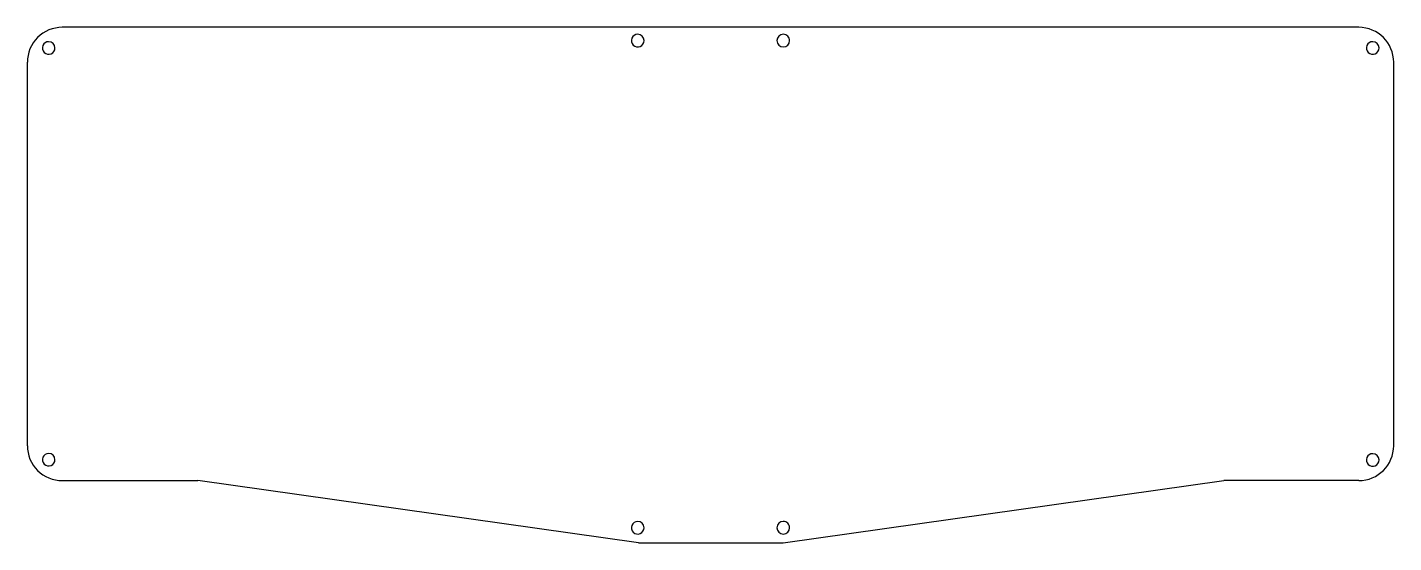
# Model space of a CAD drawing. Extents: x 5 to 265, y -102 to -4.
import ezdxf

# ---------------------------------------------------------------- set-up
doc = ezdxf.new("R2010")
doc.units = 0
doc.layers.get('0').update_dxf_attribs({"linetype": 'CONTINUOUS'})

msp = doc.modelspace()

# ---------------------------------------------------------------- linework, layer by layer
at = {"color": 7}
for points in [[(258.311226, -3.986906), (11.677258, -3.986906)], [(5.024999, -10.639165), (5.024999, -83.610812)], [(264.963485, -83.610812), (264.963485, -10.639165)], [(11.677258, -90.260531), (37.458253, -90.260531)], [(121.278239, -102.071529), (37.458253, -90.260531)], [(148.837234, -102.071529), (232.65722, -90.260531)], [(258.311226, -90.260531), (232.65722, -90.260531)], [(121.278239, -102.071529), (148.837234, -102.071529)]]:
    msp.add_lwpolyline(points, dxfattribs=at)
for points in [[(9.08214, -6.719054)], [(121.153019, -5.322055)], [(148.839015, -5.322055)], [(260.98074, -6.719054)], [(9.08214, -85.078063)], [(260.98074, -85.134967)], [(121.153019, -98.032071)], [(148.839015, -98.032071)]]:
    msp.add_lwpolyline(points, close=True, dxfattribs=at)
for points in [[(11.678147, -3.989047), (9.914188, -3.989043), (8.222476, -4.68977), (6.975169, -5.937077)], [(264.963485, -10.640054), (264.963495, -6.967006), (261.986052, -3.989328), (258.313004, -3.989047)], [(6.975169, -5.937077), (5.727862, -7.184384), (5.027135, -8.876096), (5.02714, -10.640054)], [(7.973484, -7.459834), (7.787747, -7.908243), (7.890414, -8.424385), (8.233612, -8.767582)], [(9.08214, -6.719054), (8.596785, -6.719054), (8.159222, -7.011425), (7.973484, -7.459834)], [(10.28214, -7.919054), (10.28214, -7.256313), (9.744882, -6.719054), (9.08214, -6.719054)], [(120.044364, -6.062834), (119.858627, -6.511244), (119.961294, -7.027385), (120.304491, -7.370583)], [(121.153019, -5.322055), (120.667665, -5.322055), (120.230101, -5.614425), (120.044364, -6.062834)], [(120.304491, -7.370583), (120.647689, -7.71378), (121.16383, -7.816447), (121.612239, -7.63071)], [(122.353019, -6.522055), (122.353019, -5.859313), (121.815761, -5.322055), (121.153019, -5.322055)], [(121.612239, -7.63071), (122.060649, -7.444973), (122.353019, -7.007409), (122.353019, -6.522055)], [(148.839015, -5.322055), (148.176273, -5.322055), (147.639015, -5.859313), (147.639015, -6.522055)], [(147.639015, -6.522055), (147.639015, -7.184796), (148.176273, -7.722055), (148.839015, -7.722055)], [(149.687543, -5.673526), (149.462499, -5.448483), (149.157274, -5.322055), (148.839015, -5.322055)], [(148.839015, -7.722055), (149.501756, -7.722055), (150.039015, -7.184796), (150.039015, -6.522055)], [(150.039015, -6.522055), (150.039015, -6.203795), (149.912586, -5.89857), (149.687543, -5.673526)], [(259.872085, -7.459834), (259.686348, -7.908243), (259.789014, -8.424385), (260.132212, -8.767582)], [(260.98074, -6.719054), (260.495385, -6.719054), (260.057822, -7.011425), (259.872085, -7.459834)], [(262.18074, -7.919054), (262.18074, -7.256313), (261.643482, -6.719054), (260.98074, -6.719054)], [(8.233612, -8.767582), (8.576809, -9.11078), (9.092951, -9.213447), (9.54136, -9.02771)], [(9.54136, -9.02771), (9.989769, -8.841973), (10.28214, -8.404409), (10.28214, -7.919054)], [(260.132212, -8.767582), (260.47541, -9.11078), (260.991551, -9.213447), (261.43996, -9.02771)], [(261.43996, -9.02771), (261.88837, -8.841973), (262.18074, -8.404409), (262.18074, -7.919054)], [(5.02714, -83.611066), (5.02714, -85.375021), (5.727869, -87.066729), (6.975176, -88.314032)], [(9.08214, -85.078063), (8.596785, -85.078063), (8.159222, -85.370434), (7.973484, -85.818843)], [(10.28214, -86.278063), (10.28214, -85.615322), (9.744882, -85.078063), (9.08214, -85.078063)], [(258.313004, -90.262055), (261.986045, -90.261775), (264.963485, -87.284108), (264.963485, -83.611066)], [(260.98074, -85.134967), (260.495385, -85.134967), (260.057822, -85.427338), (259.872085, -85.875747)], [(262.18074, -86.334967), (262.18074, -85.672225), (261.643482, -85.134967), (260.98074, -85.134967)], [(6.975176, -88.314032), (8.222482, -89.561335), (9.914192, -90.26206), (11.678147, -90.262055)], [(7.973484, -85.818843), (7.787747, -86.267253), (7.890414, -86.783394), (8.233612, -87.126592)], [(8.233612, -87.126592), (8.576809, -87.469789), (9.092951, -87.572456), (9.54136, -87.386719)], [(9.54136, -87.386719), (9.989769, -87.200982), (10.28214, -86.763418), (10.28214, -86.278063)], [(259.872085, -85.875747), (259.686348, -86.324156), (259.789014, -86.840298), (260.132212, -87.183495)], [(260.132212, -87.183495), (260.47541, -87.526693), (260.991551, -87.62936), (261.43996, -87.443622)], [(261.43996, -87.443622), (261.88837, -87.257885), (262.18074, -86.820322), (262.18074, -86.334967)], [(120.044364, -98.772851), (119.858627, -99.221261), (119.961294, -99.737402), (120.304491, -100.0806)], [(121.153019, -98.032071), (120.667665, -98.032071), (120.230101, -98.324442), (120.044364, -98.772851)], [(122.353019, -99.232071), (122.353019, -98.56933), (121.815761, -98.032071), (121.153019, -98.032071)], [(148.839015, -98.032071), (148.176273, -98.032071), (147.639015, -98.56933), (147.639015, -99.232071)], [(149.687543, -98.383543), (149.462499, -98.1585), (149.157274, -98.032071), (148.839015, -98.032071)], [(150.039015, -99.232071), (150.039015, -98.913812), (149.912586, -98.608587), (149.687543, -98.383543)], [(120.304491, -100.0806), (120.647689, -100.423797), (121.16383, -100.526464), (121.612239, -100.340727)], [(121.612239, -100.340727), (122.060649, -100.15499), (122.353019, -99.717426), (122.353019, -99.232071)], [(147.639015, -99.232071), (147.639015, -99.894813), (148.176273, -100.432071), (148.839015, -100.432071)], [(148.839015, -100.432071), (149.501756, -100.432071), (150.039015, -99.894813), (150.039015, -99.232071)]]:
    msp.add_open_spline(points, degree=3, dxfattribs=at)

doc.saveas('drawing.dxf')
